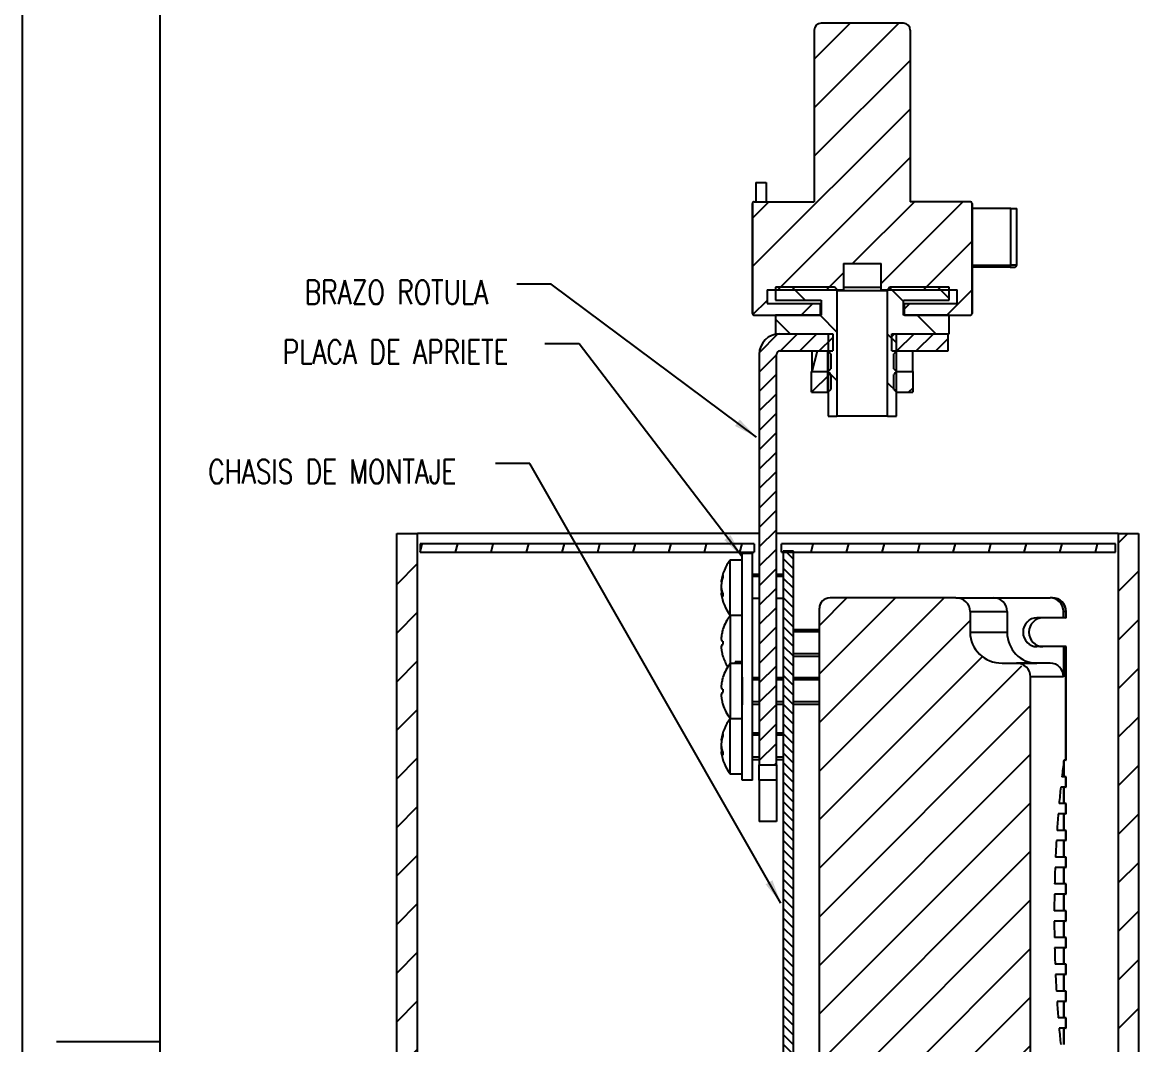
# Model space of a CAD drawing. Header units: millimetres. Extents: x 0 to 841, y 0 to 594.
# Drawn here: x 0 to 162.6, y 148 to 296.9 of the extents above; entities that cross this region are included whole.
import ezdxf

# ---------------------------------------------------------------- set-up
doc = ezdxf.new("R2010")
doc.units = ezdxf.units.MM
doc.layers.get('0').update_dxf_attribs({"linetype": 'CONTINUOUS'})
for name, color, linetype, true_color in [('1', 7, 'CONTINUOUS', 0xffffff), ('255', 7, 'CONTINUOUS', 0xffffff), ('256', 7, 'CONTINUOUS', 0xffffff)]:
    doc.layers.add(name, color=color, linetype=linetype, true_color=true_color)
doc.styles.add('DEFAULT', font='simplex.shx')
doc.dimstyles.get("Standard").update_dxf_attribs({"dimtxt": 0.18, "dimasz": 0.18, "dimexe": 0.18, "dimexo": 0.0625, "dimgap": 0.09, "dimtad": 0, "dimtih": 1, "dimtoh": 1, "dimdec": 4, "dimzin": 0, "dimdsep": 46, "dimtxsty": 'Standard', "dimcen": 0.09, "dimadec": 0, "dimazin": 0, "dimtfac": 1, "dimtdec": 4, "dimtofl": 0, "dimtmove": 0, "dimatfit": 3, "dimfxl": 1, "dimtolj": 1, "dimtzin": 0, "dimarcsym": 0})

# ---------------------------------------------------------------- blocks, each defined once
blk = doc.blocks.new('HATCH39')
at = {"color": 2, "linetype": 'CONTINUOUS'}
for p, q in [((159.563121, 221.055678), (160.923461, 222.416018)), ((54.563121, 215.050628), (57.563121, 218.050628)), ((159.563121, 213.98461), (162.563121, 216.98461)), ((54.563121, 207.97956), (57.563121, 210.97956)), ((159.563121, 206.913543), (162.563121, 209.913543)), ((54.563121, 200.908492), (57.563121, 203.908492)), ((159.563121, 199.842475), (162.563121, 202.842475)), ((54.563121, 193.837424), (57.563121, 196.837424)), ((159.563121, 192.771407), (162.563121, 195.771407)), ((54.563121, 186.766356), (57.563121, 189.766356)), ((159.563121, 185.700339), (162.563121, 188.700339)), ((54.563121, 179.695289), (57.563121, 182.695289)), ((159.563121, 178.629271), (162.563121, 181.629271)), ((54.563121, 172.624221), (57.563121, 175.624221)), ((159.563121, 171.558204), (162.563121, 174.558204)), ((54.563121, 165.553153), (57.563121, 168.553153)), ((159.563121, 164.487136), (162.563121, 167.487136)), ((54.563121, 158.482085), (57.563121, 161.482085)), ((159.563121, 157.416068), (162.563121, 160.416068)), ((54.563121, 151.411017), (57.563121, 154.411017)), ((159.563121, 150.345), (162.563121, 153.345)), ((54.563121, 144.339949), (57.563121, 147.339949)), ((159.563121, 143.273932), (162.563121, 146.273932)), ((54.563121, 137.268882), (57.563121, 140.268882)), ((159.563121, 136.202865), (162.563121, 139.202865)), ((54.563121, 130.197814), (57.563121, 133.197814)), ((159.563121, 129.131797), (162.563121, 132.131797)), ((54.563121, 123.126746), (57.563121, 126.126746)), ((159.563121, 122.060729), (162.563121, 125.060729)), ((54.563121, 116.055678), (57.563121, 119.055678)), ((159.563121, 114.989661), (162.563121, 117.989661)), ((54.563121, 108.98461), (57.563121, 111.98461)), ((159.563121, 107.918593), (162.563121, 110.918593)), ((54.563121, 101.913543), (57.563121, 104.913543)), ((159.563121, 100.847525), (162.563121, 103.847525)), ((54.563121, 94.842475), (57.563121, 97.842475)), ((159.563121, 93.776458), (162.563121, 96.776458)), ((54.563121, 87.771407), (57.563121, 90.771407)), ((159.563121, 86.70539), (162.563121, 89.70539)), ((54.563121, 80.700339), (57.563121, 83.700339)), ((159.563121, 79.634322), (162.563121, 82.634322)), ((54.563121, 73.629271), (57.563121, 76.629271)), ((159.563121, 72.563254), (162.563121, 75.563254)), ((54.563121, 66.558204), (57.563121, 69.558204)), ((159.563121, 65.492186), (162.563121, 68.492186)), ((54.563121, 59.487136), (57.563121, 62.487136)), ((159.563121, 58.421119), (162.563121, 61.421119)), ((54.563121, 52.416068), (57.563121, 55.416068)), ((160.629089, 52.416018), (162.563121, 54.350051))]:
    blk.add_line(p, q, dxfattribs=at)
blk = doc.blocks.new('HATCH41')
at = {"color": 2, "linetype": 'CONTINUOUS'}
for p, q in [((111.150156, 219.866069), (112.313121, 218.703104)), ((110.813121, 218.788891), (112.313121, 217.288891)), ((110.813121, 217.374677), (112.313121, 215.874677)), ((110.813121, 215.960464), (112.313121, 214.460464)), ((110.813121, 214.54625), (112.313121, 213.04625)), ((110.813121, 213.132036), (112.313121, 211.632036)), ((110.813121, 211.717823), (112.313121, 210.217823)), ((110.813121, 210.303609), (112.313121, 208.803609)), ((110.813121, 208.889396), (112.313121, 207.389396)), ((110.813121, 207.475182), (112.313121, 205.975182)), ((110.813121, 206.060969), (112.313121, 204.560969)), ((110.813121, 204.646755), (112.313121, 203.146755)), ((110.813121, 203.232541), (112.313121, 201.732541)), ((110.813121, 201.818328), (112.313121, 200.318328)), ((110.813121, 200.404114), (112.313121, 198.904114)), ((110.813121, 198.989901), (112.313121, 197.489901)), ((110.813121, 197.575687), (112.313121, 196.075687)), ((110.813121, 196.161474), (112.313121, 194.661474)), ((110.813121, 194.74726), (112.313121, 193.24726)), ((110.813121, 193.333047), (112.313121, 191.833047)), ((110.813121, 191.918833), (112.313121, 190.418833)), ((110.813121, 190.504619), (112.313121, 189.004619)), ((110.813121, 189.090406), (112.313121, 187.590406)), ((110.813121, 187.676192), (112.313121, 186.176192)), ((110.813121, 186.261979), (112.313121, 184.761979)), ((110.813121, 184.847765), (112.313121, 183.347765)), ((110.813121, 183.433552), (112.313121, 181.933552)), ((110.813121, 182.019338), (112.313121, 180.519338)), ((110.813121, 180.605124), (112.313121, 179.105124)), ((110.813121, 179.190911), (112.313121, 177.690911)), ((110.813121, 177.776697), (112.313121, 176.276697)), ((110.813121, 176.362484), (112.313121, 174.862484)), ((110.813121, 174.94827), (112.313121, 173.44827)), ((110.813121, 173.534057), (112.313121, 172.034057)), ((110.813121, 172.119843), (112.313121, 170.619843)), ((110.813121, 170.70563), (112.313121, 169.20563)), ((110.813121, 169.291416), (112.313121, 167.791416)), ((110.813121, 167.877202), (112.313121, 166.377202)), ((110.813121, 166.462989), (112.313121, 164.962989)), ((110.813121, 165.048775), (112.313121, 163.548775)), ((110.813121, 163.634562), (112.313121, 162.134562)), ((110.813121, 162.220348), (112.313121, 160.720348)), ((110.813121, 160.806135), (112.313121, 159.306135)), ((110.813121, 159.391921), (112.313121, 157.891921)), ((110.813121, 157.977707), (112.313121, 156.477707)), ((110.813121, 156.563494), (112.313121, 155.063494)), ((110.813121, 155.14928), (112.313121, 153.64928)), ((110.813121, 153.735067), (112.313121, 152.235067)), ((110.813121, 152.320853), (112.313121, 150.820853)), ((110.813121, 150.90664), (112.313121, 149.40664)), ((110.813121, 149.492426), (112.313121, 147.992426)), ((110.813121, 148.078213), (112.313121, 146.578213)), ((110.813121, 146.663999), (112.313121, 145.163999)), ((110.813121, 145.249785), (112.313121, 143.749785)), ((110.813121, 143.835572), (112.313121, 142.335572)), ((110.813121, 142.421358), (112.313121, 140.921358)), ((110.813121, 141.007145), (112.313121, 139.507145)), ((110.813121, 139.592931), (112.313121, 138.092931)), ((110.813121, 138.178718), (112.313121, 136.678718)), ((110.813121, 136.764504), (112.313121, 135.264504)), ((110.813121, 135.35029), (112.313121, 133.85029)), ((110.813121, 133.936077), (112.313121, 132.436077)), ((110.813121, 132.521863), (112.313121, 131.021863)), ((110.813121, 131.10765), (112.313121, 129.60765)), ((110.813121, 129.693436), (112.313121, 128.193436)), ((110.813121, 128.279223), (112.313121, 126.779223)), ((110.813121, 126.865009), (112.313121, 125.365009)), ((110.813121, 125.450796), (112.313121, 123.950796)), ((110.813121, 124.036582), (112.313121, 122.536582)), ((110.813121, 122.622368), (112.313121, 121.122368)), ((110.813121, 121.208155), (112.313121, 119.708155)), ((110.813121, 119.793941), (112.313121, 118.293941)), ((110.813121, 118.379728), (112.313121, 116.879728)), ((110.813121, 116.965514), (112.313121, 115.465514)), ((110.813121, 115.551301), (112.313121, 114.051301)), ((110.813121, 114.137087), (112.313121, 112.637087)), ((110.813121, 112.722873), (112.313121, 111.222873)), ((110.813121, 111.30866), (112.313121, 109.80866)), ((110.813121, 109.894446), (112.313121, 108.394446)), ((110.813121, 108.480233), (112.227285, 107.066069))]:
    blk.add_line(p, q, dxfattribs=at)
blk = doc.blocks.new('HATCH43')
at = {"color": 2, "linetype": 'CONTINUOUS'}
for p, q in [((107.325478, 248.788072), (110.041119, 251.503713)), ((110.381902, 249.016069), (112.881902, 251.516069)), ((113.210329, 249.016069), (115.710329, 251.516069)), ((116.038756, 249.016069), (118.013121, 250.990434)), ((126.613121, 251.105153), (127.024038, 251.516069)), ((127.352465, 249.016069), (129.852465, 251.516069)), ((130.180892, 249.016069), (132.680892, 251.516069)), ((133.009319, 249.016069), (134.80868, 250.81543)), ((107.313121, 245.947288), (109.813121, 248.447288)), ((107.313121, 243.118861), (109.813121, 245.618861)), ((107.313121, 240.290434), (109.813121, 242.790434)), ((107.313121, 237.462007), (109.813121, 239.962007)), ((107.313121, 234.63358), (109.813121, 237.13358)), ((107.313121, 231.805153), (109.813121, 234.305153)), ((107.313121, 228.976726), (109.813121, 231.476726)), ((107.313121, 226.148298), (109.813121, 228.648298)), ((107.313121, 223.319871), (109.813121, 225.819871)), ((107.313121, 220.491444), (109.813121, 222.991444)), ((107.313121, 217.663017), (109.813121, 220.163017)), ((107.313121, 214.83459), (109.813121, 217.33459)), ((107.313121, 212.006163), (109.813121, 214.506163)), ((107.313121, 209.177736), (109.813121, 211.677736)), ((107.313121, 206.349309), (109.813121, 208.849309)), ((107.313121, 203.520882), (109.813121, 206.020882)), ((107.313121, 200.692454), (109.813121, 203.192454)), ((107.313121, 197.864027), (109.813121, 200.364027)), ((107.313121, 195.0356), (109.813121, 197.5356)), ((107.313121, 192.207173), (109.813121, 194.707173)), ((107.313121, 189.378746), (109.813121, 191.878746)), ((109.520178, 188.757376), (109.813121, 189.050319))]:
    blk.add_line(p, q, dxfattribs=at)
blk = doc.blocks.new('HATCH45')
at = {"color": 2, "linetype": 'CONTINUOUS'}
for p, q in [((115.313121, 291.50649), (120.542701, 296.736069)), ((115.313121, 284.435422), (127.613768, 296.736069)), ((115.313121, 277.364354), (129.313121, 291.364354)), ((106.327022, 261.307187), (129.313121, 284.293287)), ((110.026972, 257.936069), (129.313121, 277.222219)), ((106.327022, 268.378255), (108.684836, 270.736069)), ((120.89804, 261.736069), (129.89804, 270.736069)), ((125.061753, 258.828715), (136.969107, 270.736069)), ((131.240175, 257.936069), (138.299221, 264.995115)), ((117.09804, 257.936069), (119.56449, 260.402519)), ((134.611243, 254.236069), (138.299221, 257.924047)), ((106.400785, 254.309882), (108.481817, 256.390915)), ((113.39804, 254.236069), (115.09804, 255.936069)), ((128.441333, 255.137227), (129.240175, 255.936069))]:
    blk.add_line(p, q, dxfattribs=at)
blk = doc.blocks.new('HATCH49')
at = {"color": 2, "linetype": 'CONTINUOUS'}
for p, q in [((116.071279, 209.061069), (120.07628, 213.066069)), ((116.071279, 201.990001), (127.147348, 213.066069)), ((116.071279, 194.918933), (134.218415, 213.066069)), ((116.071279, 187.847865), (138.019134, 209.79572)), ((116.071279, 180.776797), (139.803695, 204.509214)), ((116.071279, 173.70573), (145.532834, 203.167285)), ((116.071279, 166.634662), (146.818982, 197.382364)), ((116.071279, 159.563594), (146.818982, 190.311296)), ((116.071279, 152.492526), (146.818982, 183.240229)), ((116.071279, 145.421458), (146.818982, 176.169161)), ((116.071279, 138.35039), (146.818982, 169.098093)), ((116.071279, 131.279323), (146.818982, 162.027025)), ((116.071279, 124.208255), (146.818982, 154.955957)), ((124.800161, 125.866069), (146.818982, 147.88489)), ((131.871229, 125.866069), (146.818982, 140.813822)), ((143.042297, 129.966069), (146.818982, 133.742754)), ((116.071279, 117.137187), (122.386464, 123.452372)), ((116.658419, 110.653259), (122.386464, 116.381304))]:
    blk.add_line(p, q, dxfattribs=at)
blk = doc.blocks.new('HATCH51')
at = {"color": 2, "linetype": 'CONTINUOUS'}
for p, q in [((112.090664, 258.306069), (113.990664, 256.406069)), ((126.283537, 258.255332), (128.303862, 256.235006)), ((133.303867, 258.306069), (134.958732, 256.651204)), ((109.66751, 253.658155), (111.809596, 251.516069)), ((116.160664, 254.236069), (118.628155, 251.768578)), ((130.302799, 254.236069), (133.022799, 251.516069)), ((125.998088, 251.469713), (127.276951, 250.19085)), ((117.349292, 245.976373), (118.628155, 244.69751)), ((125.998088, 244.398645), (127.276951, 243.119782))]:
    blk.add_line(p, q, dxfattribs=at)
blk = doc.blocks.new('HATCH57')
at = {"color": 2, "linetype": 'CONTINUOUS'}
blk.add_line((115.011488, 246.016256), (115.815285, 249.016069), dxfattribs=at)
blk = doc.blocks.new('HATCH59')
at = {"color": 2, "linetype": 'CONTINUOUS'}
for p, q in [((114.924885, 243.016119), (117.620767, 245.712001)), ((129.066971, 243.016069), (129.701357, 243.650456))]:
    blk.add_line(p, q, dxfattribs=at)
blk = doc.blocks.new('HATCH63')
at = {"color": 2, "linetype": 'CONTINUOUS'}
for p, q in [((57.913121, 219.716205), (58.23461, 220.916018)), ((63.089452, 219.716018), (63.410991, 220.916018)), ((68.265833, 219.716018), (68.587372, 220.916018)), ((73.442214, 219.716018), (73.763753, 220.916018)), ((78.618595, 219.716018), (78.940134, 220.916018)), ((83.794976, 219.716018), (84.116515, 220.916018)), ((88.971357, 219.716018), (89.292896, 220.916018)), ((94.147738, 219.716018), (94.469277, 220.916018)), ((99.324119, 219.716018), (99.645658, 220.916018)), ((104.500499, 219.716018), (104.822038, 220.916018)), ((114.853261, 219.716018), (115.1748, 220.916018)), ((120.029642, 219.716018), (120.351181, 220.916018)), ((125.206023, 219.716018), (125.527562, 220.916018)), ((130.382404, 219.716018), (130.703943, 220.916018)), ((135.558785, 219.716018), (135.880324, 220.916018)), ((140.735166, 219.716018), (141.056705, 220.916018)), ((145.911547, 219.716018), (146.233086, 220.916018)), ((151.087928, 219.716018), (151.409467, 220.916018)), ((156.264308, 219.716018), (156.585848, 220.916018))]:
    blk.add_line(p, q, dxfattribs=at)
blk = doc.blocks.new('LABLE3D_8')
at = {"layer": '255', "color": 3, "linetype": 'CONTINUOUS', "insert": (27.084164, 229.702559), "char_height": 3.5, "attachment_point": 7, "line_spacing_factor": 0.903614, "style": 'DEFAULT'}
blk.add_mtext('\\W00.757;CHASIS DE MONTAJE ', dxfattribs=at)
blk = doc.blocks.new('LABLE3D_10')
at = {"layer": '255', "color": 3, "linetype": 'CONTINUOUS', "insert": (41.114741, 255.822047), "char_height": 3.5, "attachment_point": 7, "line_spacing_factor": 0.903614, "style": 'DEFAULT'}
blk.add_mtext('\\W00.762;BRAZO ROTULA ', dxfattribs=at)
blk = doc.blocks.new('LABLE3D_11')
at = {"layer": '255', "color": 3, "linetype": 'CONTINUOUS', "insert": (37.932411, 247.129229), "char_height": 3.5, "attachment_point": 7, "line_spacing_factor": 0.903614, "style": 'DEFAULT'}
blk.add_mtext('\\W00.758;PLACA DE APRIETE ', dxfattribs=at)

msp = doc.modelspace()

# ---------------------------------------------------------------- linework, layer by layer
at = {"layer": '1', "color": 2, "linetype": 'CONTINUOUS'}
for p, q in [((128.31, 296.74), (116.31, 296.74)), ((115.31, 295.74), (115.31, 270.74)), ((129.31, 295.74), (129.31, 270.74)), ((106.81, 273.54), (108.31, 273.54)), ((106.81, 273.54), (106.81, 270.74)), ((108.31, 273.54), (108.31, 270.74)), ((106.33, 270.49), (106.31, 270.49)), ((106.31, 254.49), (106.31, 270.49)), ((106.33, 270.49), (106.33, 254.49)), ((106.56, 270.74), (106.58, 270.74)), ((106.58, 270.74), (115.31, 270.74)), ((138.05, 270.74), (129.31, 270.74)), ((138.05, 270.74), (138.06, 270.74)), ((138.3, 254.49), (138.3, 270.49)), ((138.31, 270.49), (138.3, 270.49)), ((138.31, 270.49), (138.31, 254.49)), ((119.56, 261.74), (125.06, 261.74)), ((119.56, 261.74), (119.56, 257.94)), ((125.06, 257.94), (125.06, 261.74)), ((108.48, 257.94), (119.56, 257.94)), ((108.48, 257.94), (108.48, 255.94)), ((118.13, 258.31), (109.67, 258.31)), ((109.67, 258.31), (109.67, 256.41)), ((118.63, 257.81), (118.63, 239.52)), ((118.63, 257.81), (126, 257.81)), ((119.56, 258.31), (125.06, 258.31)), ((125.06, 257.94), (136.14, 257.94)), ((126, 239.52), (126, 257.81)), ((134.96, 258.31), (126.5, 258.31)), ((134.96, 256.41), (134.96, 258.31)), ((136.14, 255.94), (136.14, 257.94)), ((108.48, 255.94), (116.18, 255.94)), ((109.67, 256.41), (116.32, 256.41)), ((116.18, 255.94), (116.18, 254.24)), ((116.18, 255.94), (116.32, 255.94)), ((116.32, 256.41), (116.32, 254.24)), ((128.3, 256.41), (134.96, 256.41)), ((128.3, 254.24), (128.3, 256.41)), ((128.3, 255.94), (128.44, 255.94)), ((128.44, 254.24), (128.44, 255.94)), ((128.44, 255.94), (136.14, 255.94)), ((106.31, 254.49), (106.33, 254.49)), ((106.58, 254.24), (106.56, 254.24)), ((106.58, 254.24), (116.18, 254.24)), ((116.32, 254.24), (109.67, 254.24)), ((109.67, 254.24), (109.67, 251.52)), ((134.96, 254.24), (128.3, 254.24)), ((128.44, 254.24), (138.05, 254.24)), ((134.96, 251.52), (134.96, 254.24)), ((138.06, 254.24), (138.05, 254.24)), ((138.3, 254.49), (138.31, 254.49)), ((109.67, 251.52), (117.35, 251.52)), ((110.31, 251.52), (118.01, 251.52)), ((117.35, 251.52), (117.35, 239.52)), ((118.01, 251.52), (118.01, 249.02)), ((126.61, 251.52), (134.81, 251.52)), ((126.61, 249.02), (126.61, 251.52)), ((127.28, 251.52), (134.96, 251.52)), ((127.28, 239.52), (127.28, 251.52)), ((134.81, 249.02), (134.81, 251.52)), ((110.31, 249.02), (118.01, 249.02)), ((115.01, 246.02), (115.01, 249.02)), ((115.01, 249.02), (117.32, 249.02)), ((117.31, 246.02), (117.31, 249.02)), ((117.32, 249.02), (117.35, 249.02)), ((126.61, 249.02), (134.81, 249.02)), ((127.28, 249.02), (127.3, 249.02)), ((127.3, 249.02), (129.61, 249.02)), ((127.31, 246.02), (127.31, 249.02)), ((129.61, 249.02), (129.61, 246.02)), ((107.31, 248.52), (107.31, 188.76)), ((109.81, 188.76), (109.81, 248.52)), ((117.73, 248.61), (117.73, 246.42)), ((126.9, 246.42), (126.9, 248.61)), ((114.92, 243.02), (114.92, 246.02)), ((114.92, 246.02), (117.32, 246.02)), ((115.01, 246.02), (117.32, 246.02)), ((117.31, 243.02), (117.31, 246.02)), ((117.35, 246.02), (117.32, 246.02)), ((117.32, 246.02), (117.32, 246.02)), ((117.72, 245.61), (117.72, 243.42)), ((126.9, 243.42), (126.9, 245.61)), ((127.3, 246.02), (127.28, 246.02)), ((127.3, 246.02), (129.61, 246.02)), ((127.3, 246.02), (127.31, 246.02)), ((127.31, 246.02), (129.7, 246.02)), ((127.31, 243.02), (127.31, 246.02)), ((129.7, 246.02), (129.7, 243.02)), ((114.92, 243.02), (117.32, 243.02)), ((117.35, 243.02), (117.32, 243.02)), ((127.31, 243.02), (127.28, 243.02)), ((127.31, 243.02), (129.7, 243.02)), ((117.35, 239.52), (118.63, 239.52)), ((122.31, 239.52), (118.63, 239.52)), ((126, 239.52), (122.31, 239.52)), ((126, 239.52), (127.28, 239.52)), ((54.56, 222.42), (57.56, 222.42)), ((54.56, 52.42), (54.56, 222.42)), ((57.56, 52.42), (57.56, 222.42)), ((107.32, 222.42), (57.56, 222.42)), ((159.56, 222.42), (109.81, 222.42)), ((159.56, 222.42), (162.56, 222.42)), ((159.56, 222.42), (159.56, 52.42)), ((162.56, 222.42), (162.56, 52.42)), ((106.56, 220.92), (57.91, 220.92)), ((57.91, 220.92), (57.91, 219.72)), ((57.91, 219.72), (106.56, 219.72)), ((106.31, 219.52), (104.81, 219.52)), ((104.81, 186.52), (104.81, 219.52)), ((106.31, 186.52), (106.31, 219.52)), ((106.56, 220.92), (106.56, 219.72)), ((159.21, 220.92), (110.56, 220.92)), ((110.56, 219.72), (110.56, 220.92)), ((110.56, 219.72), (159.21, 219.72)), ((112.31, 219.87), (110.81, 219.87)), ((110.81, 219.87), (110.81, 107.07)), ((112.31, 107.07), (112.31, 219.87)), ((159.21, 219.72), (159.21, 220.92)), ((104.81, 218.56), (103.09, 218.56)), ((103.09, 210.56), (103.09, 218.56)), ((107.31, 216.48), (106.31, 216.48)), ((110.81, 216.48), (109.81, 216.48)), ((101.77, 215.37), (101.83, 215.35)), ((101.85, 215.8), (101.92, 215.77)), ((101.77, 214.39), (101.8, 214.39)), ((101.77, 213.75), (101.97, 213.8)), ((101.85, 213.62), (102.03, 213.68)), ((107.31, 212.97), (106.31, 212.97)), ((110.81, 212.97), (109.81, 212.97)), ((135.95, 213.07), (117.62, 213.07)), ((135.95, 213.07), (141.48, 213.07)), ((141.48, 213.07), (149.69, 213.07)), ((150.02, 213.07), (149.69, 213.07)), ((116.07, 111.57), (116.07, 211.57)), ((103.09, 210.56), (104.81, 210.56)), ((104.81, 210.51), (103.09, 210.51)), ((103.09, 210.51), (103.09, 203.52)), ((138.02, 211.07), (138.02, 208.07)), ((138.02, 211.07), (143.41, 211.07)), ((143.41, 211.07), (143.41, 208.07)), ((151.62, 210.17), (147.75, 210.17)), ((151.62, 210.17), (151.62, 211.07)), ((151.96, 211.07), (151.62, 211.07)), ((151.96, 210.17), (151.62, 210.17)), ((152.02, 211.07), (151.96, 211.07)), ((151.96, 210.17), (151.96, 211.07)), ((151.96, 210.17), (152.02, 210.17)), ((152.02, 210.17), (152.02, 211.07)), ((102.03, 208.49), (102.02, 208.49)), ((116.07, 208.43), (112.31, 208.43)), ((102.03, 206.76), (101.85, 206.77)), ((138.02, 208.07), (143.41, 208.07)), ((101.85, 206.25), (102.03, 206.26)), ((151.62, 205.97), (147.75, 205.97)), ((151.62, 205.97), (151.62, 201.57)), ((151.96, 205.97), (151.62, 205.97)), ((152.02, 205.97), (151.96, 205.97)), ((151.96, 189.42), (151.96, 205.97)), ((152.02, 189.42), (152.02, 205.97)), ((102.02, 204.53), (102.03, 204.53)), ((104.81, 203.52), (103.09, 203.52)), ((103.09, 203.52), (103.09, 195.52)), ((104.81, 203.77), (103.81, 203.77)), ((103.81, 203.77), (103.81, 203.52)), ((112.31, 204.59), (116.07, 204.59)), ((142.68, 203.57), (144.75, 203.57)), ((142.68, 203.57), (147.75, 203.57)), ((149.69, 203.57), (144.75, 203.57)), ((102.03, 201.5), (102.02, 201.5)), ((104.81, 201.53), (104.81, 197.52)), ((107.31, 201.44), (106.31, 201.44)), ((110.81, 201.44), (109.81, 201.44)), ((116.07, 201.44), (112.31, 201.44)), ((146.82, 131.97), (146.82, 201.57)), ((151.62, 201.57), (146.82, 201.57)), ((102.03, 199.77), (101.85, 199.79)), ((101.85, 199.26), (102.03, 199.27)), ((102.02, 197.54), (102.03, 197.54)), ((106.31, 197.6), (107.31, 197.6)), ((109.81, 197.6), (110.81, 197.6)), ((112.31, 197.6), (116.07, 197.6)), ((103.09, 195.52), (104.81, 195.52)), ((104.81, 195.47), (103.09, 195.47)), ((103.09, 187.47), (103.09, 195.47)), ((101.77, 192.28), (101.83, 192.27)), ((101.85, 192.71), (101.92, 192.68)), ((104.81, 189.29), (104.81, 193.04)), ((107.31, 193.39), (106.31, 193.39)), ((110.81, 193.39), (109.81, 193.39)), ((101.77, 191.3), (101.8, 191.31)), ((101.77, 190.66), (101.97, 190.72)), ((101.85, 190.54), (102.03, 190.59)), ((106.31, 189.55), (107.31, 189.55)), ((107.31, 188.76), (109.81, 188.76)), ((107.31, 186.52), (107.31, 188.76)), ((109.81, 189.55), (110.81, 189.55)), ((109.81, 188.76), (109.81, 186.52)), ((151.67, 187.02), (151.67, 189.33)), ((151.96, 189.42), (151.68, 189.42)), ((151.72, 187.02), (151.72, 189.42)), ((151.96, 189.42), (152.02, 189.42)), ((103.09, 187.47), (104.81, 187.47)), ((151.96, 187.02), (151.38, 187.02)), ((152.02, 187.02), (151.96, 187.02)), ((151.96, 185.52), (151.96, 187.02)), ((152.02, 185.52), (152.02, 187.02)), ((106.31, 186.52), (104.81, 186.52)), ((109.81, 186.52), (107.31, 186.52)), ((107.31, 186.52), (107.31, 180.52)), ((109.81, 186.52), (109.81, 180.52)), ((151.96, 185.52), (151.22, 185.52)), ((151.67, 183.12), (151.67, 185.52)), ((151.72, 183.12), (151.72, 185.52)), ((151.96, 185.52), (152.02, 185.52)), ((151.96, 183.12), (150.98, 183.12)), ((152.02, 183.12), (151.96, 183.12)), ((151.96, 181.62), (151.96, 183.12)), ((152.02, 181.62), (152.02, 183.12)), ((109.81, 180.52), (107.31, 180.52)), ((151.96, 181.62), (150.86, 181.62)), ((151.67, 179.22), (151.67, 181.62)), ((151.72, 179.22), (151.72, 181.62)), ((151.96, 181.62), (152.02, 181.62)), ((151.96, 179.22), (150.68, 179.22)), ((152.02, 179.22), (151.96, 179.22)), ((151.96, 177.72), (151.96, 179.22)), ((152.02, 177.72), (152.02, 179.22)), ((151.96, 177.72), (150.59, 177.72)), ((151.67, 175.32), (151.67, 177.72)), ((151.72, 175.32), (151.72, 177.72)), ((151.96, 177.72), (152.02, 177.72)), ((151.96, 175.32), (150.46, 175.32)), ((152.02, 175.32), (151.96, 175.32)), ((151.96, 173.82), (151.96, 175.32)), ((152.02, 173.82), (152.02, 175.32)), ((151.96, 173.82), (150.4, 173.82)), ((151.67, 171.42), (151.67, 173.82)), ((151.72, 171.42), (151.72, 173.82)), ((151.96, 173.82), (152.02, 173.82)), ((151.96, 171.42), (150.33, 171.42)), ((152.02, 171.42), (151.96, 171.42)), ((151.96, 169.92), (151.96, 171.42)), ((152.02, 169.92), (152.02, 171.42)), ((151.96, 169.92), (150.3, 169.92)), ((151.67, 167.52), (151.67, 169.92)), ((151.72, 167.52), (151.72, 169.92)), ((151.96, 169.92), (152.02, 169.92)), ((151.96, 167.52), (150.27, 167.52)), ((152.02, 167.52), (151.96, 167.52)), ((151.96, 166.02), (151.96, 167.52)), ((152.02, 166.02), (152.02, 167.52)), ((151.96, 166.02), (150.27, 166.02)), ((151.67, 163.62), (151.67, 166.02)), ((151.72, 163.62), (151.72, 166.02)), ((151.96, 166.02), (152.02, 166.02)), ((151.96, 163.62), (150.3, 163.62)), ((152.02, 163.62), (151.96, 163.62)), ((151.96, 162.12), (151.96, 163.62)), ((152.02, 162.12), (152.02, 163.62)), ((151.96, 162.12), (150.33, 162.12)), ((151.67, 159.72), (151.67, 162.12)), ((151.72, 159.72), (151.72, 162.12)), ((151.96, 162.12), (152.02, 162.12)), ((151.96, 159.72), (150.4, 159.72)), ((152.02, 159.72), (151.96, 159.72)), ((151.96, 158.22), (151.96, 159.72)), ((152.02, 158.22), (152.02, 159.72)), ((151.96, 158.22), (150.46, 158.22)), ((151.67, 155.82), (151.67, 158.22)), ((151.72, 155.82), (151.72, 158.22)), ((151.96, 158.22), (152.02, 158.22)), ((151.96, 155.82), (150.59, 155.82)), ((152.02, 155.82), (151.96, 155.82)), ((151.96, 154.32), (151.96, 155.82)), ((152.02, 154.32), (152.02, 155.82)), ((151.96, 154.32), (150.68, 154.32)), ((151.67, 151.92), (151.67, 154.32)), ((151.72, 151.92), (151.72, 154.32)), ((151.96, 154.32), (152.02, 154.32)), ((151.96, 151.92), (150.86, 151.92)), ((152.02, 151.92), (151.96, 151.92)), ((151.96, 150.42), (151.96, 151.92)), ((152.02, 150.42), (152.02, 151.92)), ((151.96, 150.42), (150.98, 150.42)), ((151.67, 148.02), (151.67, 150.42)), ((151.72, 148.02), (151.72, 150.42)), ((151.96, 150.42), (152.02, 150.42))]:
    msp.add_line(p, q, dxfattribs=at)
at = {"layer": '1', "color": 252, "linetype": 'CONTINUOUS'}
for p, q in [((107.31, 216.17), (106.31, 216.17)), ((110.81, 216.17), (109.81, 216.17)), ((116.07, 208.12), (112.31, 208.12)), ((116.07, 204.9), (112.31, 204.9)), ((107.31, 201.13), (106.31, 201.13)), ((110.81, 201.13), (109.81, 201.13)), ((116.07, 201.13), (112.31, 201.13)), ((107.31, 197.91), (106.31, 197.91)), ((110.81, 197.91), (109.81, 197.91)), ((116.07, 197.91), (112.31, 197.91)), ((107.31, 193.08), (106.31, 193.08)), ((110.81, 193.08), (109.81, 193.08)), ((107.31, 189.86), (106.31, 189.86)), ((110.81, 189.86), (109.81, 189.86))]:
    msp.add_line(p, q, dxfattribs=at)
at = {"layer": '1', "color": 2, "linetype": 'CONTINUOUS'}
for centre, radius, start, end in [((116.31, 295.74), 1, 90, 180), ((128.31, 295.74), 1, 0, 90), ((106.56, 270.49), 0.25, 90, 180), ((138.06, 270.49), 0.25, 0, 90), ((106.56, 254.49), 0.25, 180, 270), ((110.31, 248.52), 3, 90, 180), ((110.31, 248.52), 0.5, 90, 180), ((108.21, 214.56), 6.5, 142.0201, 171.8531), ((108.21, 214.56), 6.5, 188.1469, 217.9799), ((150.02, 211.07), 2, 0, 90), ((108.21, 206.51), 6.5, 142.0201, 162.2591), ((108.21, 206.51), 6.5, 197.7409, 212.5166), ((108.21, 199.52), 6.5, 142.0201, 162.2591), ((108.21, 199.52), 6.5, 197.7409, 217.9799), ((108.21, 191.47), 6.5, 142.0201, 171.8531), ((108.21, 191.47), 6.5, 188.1469, 217.9799)]:
    msp.add_arc(centre, radius, start, end, dxfattribs=at)
at = {"layer": '1', "color": 2, "linetype": 'CONTINUOUS', "extrusion": (0, 1.22461e-16, -1)}
msp.add_arc((-138.06, 254.49), 0.25, 180, 270, dxfattribs=at)
at = {"layer": '1', "color": 2, "linetype": 'CONTINUOUS'}
for centre, major_axis, ratio, start_param, end_param in [((108.19, 214.41), (6.42, -0.98), 0.834289, 2.958342, 3.065454), ((107.07, 213.22), (4.73, -4.01), 0.446037, 3.46289, 3.543284), ((108.03, 213.93), (6.19, -1.83), 0.547999, 3.130351, 3.253396), ((108.03, 214.7), (-3.89, -5.15), 0.954636, 5.210407, 5.333452), ((108.03, 214.13), (5.92, -2.57), 0.802061, 3.525156, 3.648201), ((108.19, 214.7), (-6.42, -0.98), 0.834289, 5.847568, 5.95468), ((108.03, 214.99), (-5.92, -2.57), 0.802061, 5.868042, 5.899622), ((108.03, 214.42), (3.89, -5.15), 0.954636, 4.091326, 4.189776), ((108.03, 215.31), (-6.26, -1.56), 0.179649, 0.004388, 0.127433), ((108.03, 215.19), (-6.19, -1.83), 0.547999, 6.171382, 6.202962), ((108.19, 214.34), (6.46, -0.64), 0.545062, 3.398009, 3.505121), ((108.19, 214.78), (-6.46, -0.64), 0.545062, 0.148227, 0.25534), ((107.07, 215.44), (-3.78, -4.91), 0.682717, 5.518048, 5.598441), ((117.62, 211.57), (1.55, 0), 0.965926, 1.570796, 3.141593), ((135.95, 211.07), (2.07, 0), 0.965926, 0, 1.570796), ((141.48, 211.07), (0, 2), 0.965926, 4.712389, 6.283185), ((149.69, 211.07), (0, -2), 0.965926, 1.570796, 3.141593), ((150.02, 211.07), (0, 2), 0.965926, 4.712389, 6.283185), ((147.75, 208.07), (0, -2.1), 0.965926, 3.141593, 6.283185), ((148.61, 208.07), (0, -2.1), 0.965926, 3.141593, 6.283185), ((108.19, 206.51), (0, -6.49), 0.99656, 4.402955, 4.510067), ((108.03, 206.22), (5.44, -3.47), 0.89745, 3.490071, 3.613116), ((108.03, 205.8), (6.24, -1.65), 0.371736, 3.288692, 3.411738), ((107.07, 206.51), (0, -6.19), 0.815507, 4.672192, 4.752586), ((142.68, 208.07), (-4.66, 0), 0.965926, 0, 1.570796), ((147.75, 208.07), (0, -4.5), 0.965926, 4.712389, 6.283185), ((108.03, 207.22), (-6.24, -1.65), 0.371736, 6.01304, 6.136085), ((108.03, 206.8), (-5.44, -3.47), 0.89745, 5.811661, 5.934707), ((108.19, 206.51), (0, -6.49), 0.99656, 4.914711, 5.021823), ((144.75, 201.57), (-2.07, 0), 0.965926, 3.141593, 4.712389), ((149.69, 201.57), (0, 2), 0.965926, 4.712389, 6.283185), ((108.03, 199.23), (5.44, -3.47), 0.89745, 3.490071, 3.613116), ((108.03, 198.81), (6.24, -1.65), 0.371736, 3.288692, 3.411738), ((108.19, 199.52), (0, -6.49), 0.99656, 4.402955, 4.510067), ((108.03, 200.23), (-6.24, -1.65), 0.371736, 6.01304, 6.136085), ((108.03, 199.82), (-5.44, -3.47), 0.89745, 5.811661, 5.934707), ((107.07, 199.52), (0, -6.19), 0.815507, 4.672192, 4.752586), ((108.19, 199.52), (0, -6.49), 0.99656, 4.914711, 5.021823), ((108.03, 190.84), (6.19, -1.83), 0.547999, 3.130351, 3.253396), ((108.03, 191.62), (-3.89, -5.15), 0.954636, 5.210407, 5.333452), ((108.19, 191.33), (6.42, -0.98), 0.834289, 2.958342, 3.065454), ((108.19, 191.62), (-6.42, -0.98), 0.834289, 5.847568, 5.95468), ((107.07, 190.13), (4.73, -4.01), 0.446037, 3.46289, 3.543284), ((108.03, 191.04), (5.92, -2.57), 0.802061, 3.525156, 3.648201), ((108.03, 191.91), (-5.92, -2.57), 0.802061, 5.868042, 5.899622), ((108.03, 191.33), (3.89, -5.15), 0.954636, 4.091326, 4.189776), ((108.03, 192.11), (-6.19, -1.83), 0.547999, 6.171382, 6.202962), ((108.03, 192.23), (-6.26, -1.56), 0.179649, 0.004388, 0.127433), ((108.19, 191.25), (6.46, -0.64), 0.545062, 3.398009, 3.505121), ((108.19, 191.69), (-6.46, -0.64), 0.545062, 0.148227, 0.25534), ((107.07, 192.35), (-3.78, -4.91), 0.682717, 5.518048, 5.598441), ((163.21, 166.77), (0, 50), 0.258819, 1.100669, 1.153817), ((163.21, 166.77), (0, 50), 0.258819, 1.1864, 1.237669), ((163.21, 166.77), (0, 50), 0.258819, 1.269247, 1.319149), ((163.21, 166.77), (0, 50), 0.258819, 1.350007, 1.398952), ((163.21, 166.77), (0, 50), 0.258819, 1.429325, 1.477662), ((163.21, 166.77), (0, 50), 0.258819, 1.507755, 1.555796), ((163.21, 166.77), (0, 50), 0.258819, 1.585797, 1.633838), ((163.21, 166.77), (0, 50), 0.258819, 1.663931, 1.712268), ((163.21, 166.77), (0, 50), 0.258819, 1.742641, 1.791586), ((163.21, 166.77), (0, 50), 0.258819, 1.822444, 1.872346), ((163.21, 166.77), (0, 50), 0.258819, 1.903924, 1.955193)]:
    msp.add_ellipse(centre, major_axis=major_axis, ratio=ratio, start_param=start_param, end_param=end_param, dxfattribs=at)
for points, knots in [([(106.58, 270.74), (106.57, 270.74), (106.56, 270.74), (106.52, 270.73), (106.49, 270.72), (106.44, 270.7), (106.42, 270.68), (106.38, 270.64), (106.36, 270.62), (106.34, 270.56), (106.33, 270.54), (106.33, 270.5), (106.33, 270.49), (106.33, 270.49)], [0, 0, 0, 0, 0.080969, 0.080969, 0.296097, 0.296097, 0.511177, 0.511177, 0.726106, 0.726106, 0.940847, 0.940847, 1, 1, 1, 1]), ([(138.3, 270.49), (138.3, 270.51), (138.3, 270.54), (138.28, 270.59), (138.27, 270.61), (138.24, 270.65), (138.23, 270.66), (138.19, 270.69), (138.17, 270.71), (138.12, 270.73), (138.09, 270.73), (138.06, 270.74), (138.05, 270.74), (138.05, 270.74)], [0, 0, 0, 0, 0.190502, 0.190502, 0.405177, 0.405177, 0.538141, 0.538141, 0.753253, 0.753253, 0.968359, 0.968359, 1, 1, 1, 1]), ([(118.63, 257.81), (118.63, 257.86), (118.62, 257.92), (118.58, 258.02), (118.55, 258.07), (118.48, 258.16), (118.44, 258.2), (118.35, 258.26), (118.29, 258.28), (118.2, 258.3), (118.16, 258.31), (118.13, 258.31)], [0, 0, 0, 0, 0.213938, 0.213938, 0.42785, 0.42785, 0.642179, 0.642179, 0.857321, 0.857321, 1, 1, 1, 1]), ([(126.5, 258.31), (126.44, 258.31), (126.39, 258.3), (126.28, 258.26), (126.23, 258.23), (126.14, 258.16), (126.1, 258.12), (126.04, 258.02), (126.02, 257.97), (126, 257.88), (126, 257.84), (126, 257.81)], [0, 0, 0, 0, 0.215861, 0.215861, 0.431735, 0.431735, 0.647375, 0.647375, 0.8623, 0.8623, 1, 1, 1, 1]), ([(106.33, 254.49), (106.33, 254.48), (106.33, 254.48), (106.33, 254.44), (106.34, 254.42), (106.36, 254.36), (106.37, 254.34), (106.41, 254.3), (106.43, 254.28), (106.48, 254.25), (106.51, 254.24), (106.55, 254.24), (106.56, 254.24), (106.58, 254.24)], [0, 0, 0, 0, 0.038248, 0.038248, 0.252799, 0.252799, 0.467366, 0.467366, 0.68206, 0.68206, 0.896938, 0.896938, 1, 1, 1, 1]), ([(138.05, 254.24), (138.07, 254.24), (138.09, 254.24), (138.14, 254.25), (138.17, 254.26), (138.21, 254.3), (138.23, 254.32), (138.26, 254.35), (138.27, 254.37), (138.29, 254.41), (138.3, 254.44), (138.3, 254.47), (138.3, 254.48), (138.3, 254.49)], [0, 0, 0, 0, 0.167017, 0.167017, 0.382244, 0.382244, 0.597376, 0.597376, 0.730932, 0.730932, 0.945615, 0.945615, 1, 1, 1, 1]), ([(117.73, 248.61), (117.73, 248.61), (117.73, 248.61), (117.59, 248.75), (117.46, 248.88), (117.32, 249.02)], [0, 0, 0, 0, 0.006534, 0.006534, 1, 1, 1, 1]), ([(126.9, 246.42), (126.9, 246.42), (126.9, 246.42), (127.03, 246.28), (127.17, 246.15), (127.3, 246.02)], [0, 0, 0, 0, 0.006534, 0.006534, 1, 1, 1, 1])]:
    msp.add_open_spline(points, degree=3, knots=knots, dxfattribs=at)
for points in [[(127.3, 249.02), (127.17, 248.88), (127.03, 248.75), (126.9, 248.61)], [(117.32, 246.02), (117.46, 246.15), (117.6, 246.29), (117.73, 246.42)], [(117.72, 245.61), (117.59, 245.75), (117.45, 245.88), (117.32, 246.02)], [(127.31, 246.02), (127.17, 245.88), (127.04, 245.75), (126.9, 245.61)], [(117.32, 243.02), (117.45, 243.15), (117.59, 243.29), (117.72, 243.42)], [(126.9, 243.42), (127.04, 243.29), (127.17, 243.15), (127.31, 243.02)]]:
    msp.add_open_spline(points, degree=3, dxfattribs=at)
at = {"layer": '255', "color": 2, "linetype": 'CONTINUOUS'}
for p, q in [((143.95, 269.74), (138.31, 269.74)), ((143.95, 261.49), (143.95, 269.74)), ((143.95, 269.74), (144.81, 269.74)), ((144.81, 261.49), (144.81, 269.74)), ((138.31, 261.49), (143.95, 261.49)), ((143.84, 261.24), (138.31, 261.24)), ((143.84, 261.24), (144.56, 261.24)), ((144.81, 261.49), (143.95, 261.49))]:
    msp.add_line(p, q, dxfattribs=at)
msp.add_arc((144.56, 261.49), 0.25, 270, 0, dxfattribs=at)
msp.add_ellipse((143.84, 261.49), major_axis=(0, 0.25), ratio=0.422618, start_param=3.141593, end_param=4.712389, dxfattribs=at)
at = {"layer": '256', "color": 3, "linetype": 'CONTINUOUS'}
for p, q in [((0, 594), (0, 0)), ((4.96, 148.5), (20, 148.5))]:
    msp.add_line(p, q, dxfattribs=at)
at = {"layer": '256', "color": 2, "linetype": 'CONTINUOUS'}
msp.add_line((20, 584), (20, 10), dxfattribs=at)

# ---------------------------------------------------------------- block references
at = {"layer": '1', "color": 2, "linetype": 'CONTINUOUS', "lineweight": -3}
for name in ['HATCH45', 'HATCH51', 'HATCH43', 'HATCH57', 'HATCH59', 'HATCH39', 'HATCH63', 'HATCH41', 'HATCH49']:
    msp.add_blockref(name, (0, 0), dxfattribs=at)
at = {"layer": '255', "color": 3, "linetype": 'CONTINUOUS'}
for name in ['LABLE3D_10', 'LABLE3D_11', 'LABLE3D_8']:
    msp.add_blockref(name, (0, 0), dxfattribs=at)

# ---------------------------------------------------------------- leaders
for points in [[(106.93, 236.47), (77.03, 258.74), (72.03, 258.74)], [(104.81, 219.06), (81.1, 250.05), (76.1, 250.05)], [(110.47, 168.62), (73.88, 232.62), (68.88, 232.62)]]:
    msp.add_leader(points, dimstyle='Standard', override={"dimasz": 3.5}, dxfattribs=at)

doc.saveas('drawing.dxf')
